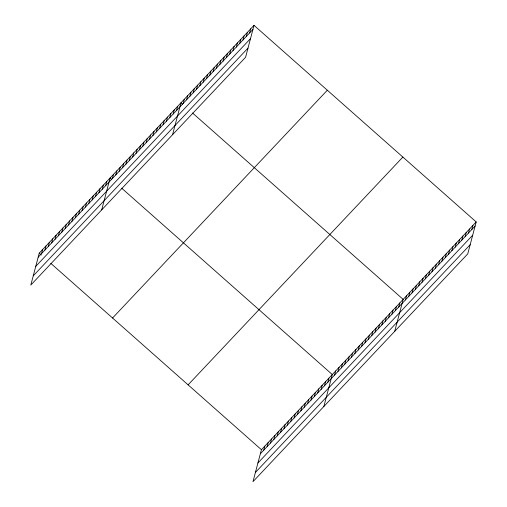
<?xml version="1.0" encoding="UTF-8"?>
<svg xmlns="http://www.w3.org/2000/svg" width="507" height="507" viewBox="0 0 507 507"><rect width="100%" height="100%" fill="white"/><g stroke="black" fill="none" stroke-linecap="round" stroke-linejoin="round"><path stroke-width="0.76" d="M254.013 25.35L39.242 253.132L30.807 285.061L245.578 57.278L254.013 25.35L476.193 221.939L467.758 253.868L252.987 481.65L261.422 449.722L476.193 221.939M41.549 253.614L42.62 249.552M44.92 250.033L45.998 245.977M48.298 246.459L49.369 242.397M51.67 242.878L52.747 238.816M55.048 239.298L56.119 235.235M58.419 235.717L59.496 231.655M61.797 232.136L62.868 228.08M65.169 228.562L66.246 224.5M68.546 224.981L69.617 220.919M71.924 221.401L72.995 217.338M75.296 217.82L76.367 213.758M78.674 214.239L79.745 210.183M82.045 210.665L83.123 206.603M85.423 207.084L86.494 203.022M88.795 203.503L89.872 199.441M92.173 199.923L93.244 195.86M95.544 196.342L96.622 192.28M98.922 192.768L99.993 188.705M102.294 189.187L103.371 185.125M105.671 185.606L106.743 181.544M101.685 209.892L110.12 177.963L111.692 179.358M112.421 178.445L113.492 174.383M115.799 174.864L116.87 170.808M119.17 171.29L120.241 167.228M122.548 167.709L123.619 163.647M125.92 164.129L126.997 160.066M129.298 160.548L130.369 156.486M132.669 156.967L133.747 152.911M136.047 153.393L137.118 149.331M139.419 149.812L140.496 145.75M142.797 146.231L143.868 142.169M146.168 142.651L147.245 138.588M149.546 139.07L150.617 135.014M152.924 135.496L153.995 131.433M156.295 131.915L157.366 127.853M159.673 128.334L160.744 124.272M163.045 124.754L164.122 120.691M166.423 121.173L167.494 117.117M169.794 117.599L170.872 113.536M173.172 114.018L174.243 109.956M176.544 110.437L177.621 106.375M172.557 134.723L180.993 102.794L182.564 104.189M183.242 103.339L184.314 99.277M186.557 99.816L187.634 95.753M189.878 96.298L190.949 92.236M193.199 92.775L194.27 88.712M196.52 89.257L197.591 85.195M199.834 85.734L200.911 81.678M203.155 82.216L204.226 78.154M206.476 78.693L207.547 74.637M209.797 75.175L210.868 71.113M213.111 71.652L214.188 67.596M216.432 68.134L217.503 64.072M219.753 64.617L220.824 60.555M223.074 61.094L224.145 57.031M226.388 57.576L227.466 53.514M229.709 54.053L230.78 49.99M233.03 50.535L234.101 46.473M236.344 47.012L237.422 42.949M239.665 43.494L240.743 39.432M242.986 39.971L244.057 35.908M246.307 36.453L247.378 32.391M249.621 32.93L250.699 28.867M263.722 450.203L264.793 446.147M267.094 446.629L268.171 442.567M270.472 443.048L271.543 438.986M273.843 439.468L274.921 435.405M277.221 435.887L278.292 431.825M280.593 432.306L281.67 428.25M283.971 428.732L285.042 424.67M287.349 425.151L288.42 421.089M290.72 421.571L291.791 417.508M294.098 417.99L295.169 413.927M297.47 414.409L298.541 410.353M300.847 410.835L301.918 406.772M304.219 407.254L305.296 403.192M307.597 403.673L308.668 399.611M310.968 400.093L312.046 396.03M314.346 396.512L315.417 392.456M317.718 392.938L318.795 388.875M321.096 389.357L322.167 385.295M324.467 385.776L325.545 381.714M327.845 382.196L328.916 378.133M323.859 406.481L332.294 374.553L121.642 188.16M334.595 375.041L335.666 370.978M337.973 371.46L339.044 367.398M341.344 367.879L342.421 363.817M344.722 364.299L345.793 360.236M348.094 360.718L349.171 356.655M351.471 357.143L352.542 353.081M354.843 353.563L355.92 349.5M358.221 349.982L359.292 345.92M361.592 346.401L362.67 342.339M364.97 342.821L366.041 338.758M368.348 339.24L369.419 335.184M371.72 335.666L372.791 331.603M375.098 332.085L376.169 328.023M378.469 328.504L379.54 324.442M381.847 324.924L382.918 320.861M385.219 321.343L386.296 317.287M388.596 317.769L389.668 313.706M391.968 314.188L393.045 310.126M395.346 310.607L396.417 306.545M398.717 307.027L399.795 302.964M394.731 331.312L403.166 299.39L192.514 112.991M405.416 299.929L406.487 295.866M408.731 296.405L409.808 292.349M412.052 292.888L413.123 288.825M415.372 289.37L416.443 285.308M418.693 285.847L419.764 281.784M422.008 282.329L423.085 278.267M425.329 278.806L426.4 274.743M428.649 275.288L429.721 271.226M431.97 271.765L433.041 267.702M435.285 268.247L436.362 264.185M438.606 264.724L439.677 260.661M441.927 261.206L442.998 257.144M445.247 257.683L446.318 253.62M448.562 254.165L449.639 250.103M451.883 250.642L452.954 246.586M455.204 247.124L456.275 243.062M458.524 243.601L459.596 239.545M461.839 240.084L462.916 236.021M465.16 236.56L466.231 232.504M468.481 233.043L469.552 228.98M471.795 229.525L472.873 225.463M38.171 257.195L252.942 29.412M35.744 266.39L250.515 38.608M33.24 275.865L248.012 48.083M112.56 318.009L327.332 90.227M188.103 384.851L402.875 157.069M260.345 453.784L475.116 226.002M257.917 462.98L472.689 235.197M255.414 472.454L470.185 244.672M39.242 253.132L41.34 254.989M50.763 263.329L261.422 449.722"/></g></svg>
